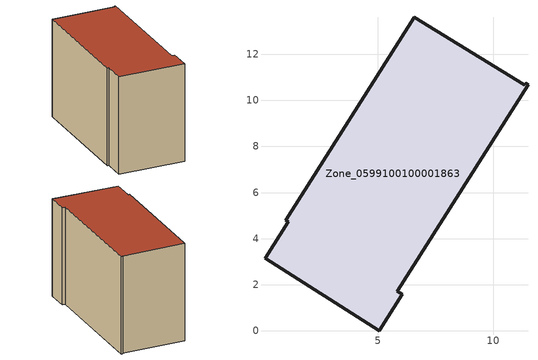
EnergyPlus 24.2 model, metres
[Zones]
Zone_0599100100001863
 floor ground (C_G): 6.58,13.61 11.35,10.67 11.4,10.74 11.51,10.67 5.85,1.73 6.06,1.59 5.06,0 0.1,3.15 1.11,4.73 1,4.8 z1.62
 wall outside (C_F): 0.1,3.15 5.06,0 6.06,1.59 5.85,1.73 11.51,10.67 11.4,10.74 11.35,10.67 6.58,13.61 1,4.8 1.11,4.73 0.1,3.15 z1.62:10.25
 roof outside (C_R): 6.06,1.59 5.85,1.73 11.51,10.67 11.4,10.74 11.35,10.67 6.58,13.61 1,4.8 1.11,4.73 0.1,3.15 5.06,0 z10.25
[BUILDING]
Pand.0599100100001863: North Axis=0; Terrain=City; Loads Convergence Tolerance Value=0.04; Temperature Convergence Tolerance Value=0.4; Solar Distribution=FullExterior; Maximum Number of Warmup Days=25; Minimum Number of Warmup Days=1
[Site:Location]
Rotterdam.The.Hague.AP_ZH_NLD Design_Conditions: Latitude=51.96; Longitude=4.45; Time Zone=1; Elevation=-4.5
[SITE:GROUNDTEMPERATURE:BUILDINGSURFACE]
18, 18, 18, 18, 18, 18, 18, 18, 18, 18, 18, 18
[MATERIAL] Thermal Absorptance=0.9; Solar Absorptance=0.7; Visible Absorptance=0.7
Name | Roughness | Thickness | Conductivity | Density | Specific Heat
G.TC.2006-2014 | MediumSmooth | 0.15 | 0.06 | 540 | 1210
F.TC.2006-2014 | Rough | 0.3 | 0.12 | 1920 | 840
R.TC.2006-2014 | MediumRough | 0.2 | 0.08 | 1500 | 1000
[CONSTRUCTION]
C_G: G.TC.2006-2014
C_F: F.TC.2006-2014
C_R: R.TC.2006-2014
[ZONE]
Zone_0599100100001863: Type=1; Multiplier=1; Ceiling Height=Autocalculate; Volume=Autocalculate; Floor Area=autocalculate; Part of Total Floor Area=Yes
[ZONEINFILTRATION:DESIGNFLOWRATE]
Infil_Zone_0599100100001863: Zone or ZoneList or Space or SpaceList=Zone_0599100100001863; Schedule=AlwaysOn; Design Flow Rate Calculation Method=Flow/Area; Flow Rate per Floor Area=0.0015; Constant Term Coefficient=1; Temperature Term Coefficient=0; Velocity Term Coefficient=0; Velocity Squared Term Coefficient=0
[HVACTEMPLATE:ZONE:IDEALLOADSAIRSYSTEM]
Zone_0599100100001863: Maximum Heating Supply Air Temperature=50; Minimum Cooling Supply Air Temperature=13; Maximum Heating Supply Air Humidity Ratio=0.0156; Minimum Cooling Supply Air Humidity Ratio=0.0077; Heating Limit=NoLimit; Cooling Limit=NoLimit; Dehumidification Control Type=ConstantSensibleHeatRatio; Cooling Sensible Heat Ratio=0.7; Dehumidification Setpoint=60; Humidification Control Type=None; Humidification Setpoint=30; Outdoor Air Method=None; Outdoor Air Flow Rate per Person=0.00944; Outdoor Air Flow Rate per Zone Floor Area=0; Outdoor Air Flow Rate per Zone=0; Demand Controlled Ventilation Type=None; Outdoor Air Economizer Type=NoEconomizer; Heat Recovery Type=None; Sensible Heat Recovery Effectiveness=0.7; Latent Heat Recovery Effectiveness=0.65
[ZONECONTROL:THERMOSTAT]
ThermostatControl_Zone_0599100100001863: Zone or ZoneList=Zone_0599100100001863; Control Type Schedule=DualSetpointControlType; Control 1=Thermostat_Zone_0599100100001863; Temperature Difference Between Cutout And Setpoint=0
[THERMOSTATSETPOINT:DUALSETPOINT]
Thermostat_Zone_0599100100001863: Heating Setpoint Temperature Schedule=HeatingSetpoint_Zone_0599100100001863; Cooling Setpoint Temperature Schedule=CoolingSetpoint_Zone_0599100100001863
[SCHEDULE:COMPACT]
HeatingSetpoint_Zone_0599100100001863: Through: 12/31, For: AllDays, Until: 24:00, 21
CoolingSetpoint_Zone_0599100100001863: Through: 12/31, For: AllDays, Until: 24:00, 24
DualSetpointControlType: Through: 12/31, For: AllDays, Until: 24:00, 4
AlwaysOn: Through: 12/31, For: AllDays, Until: 24:00, 1
